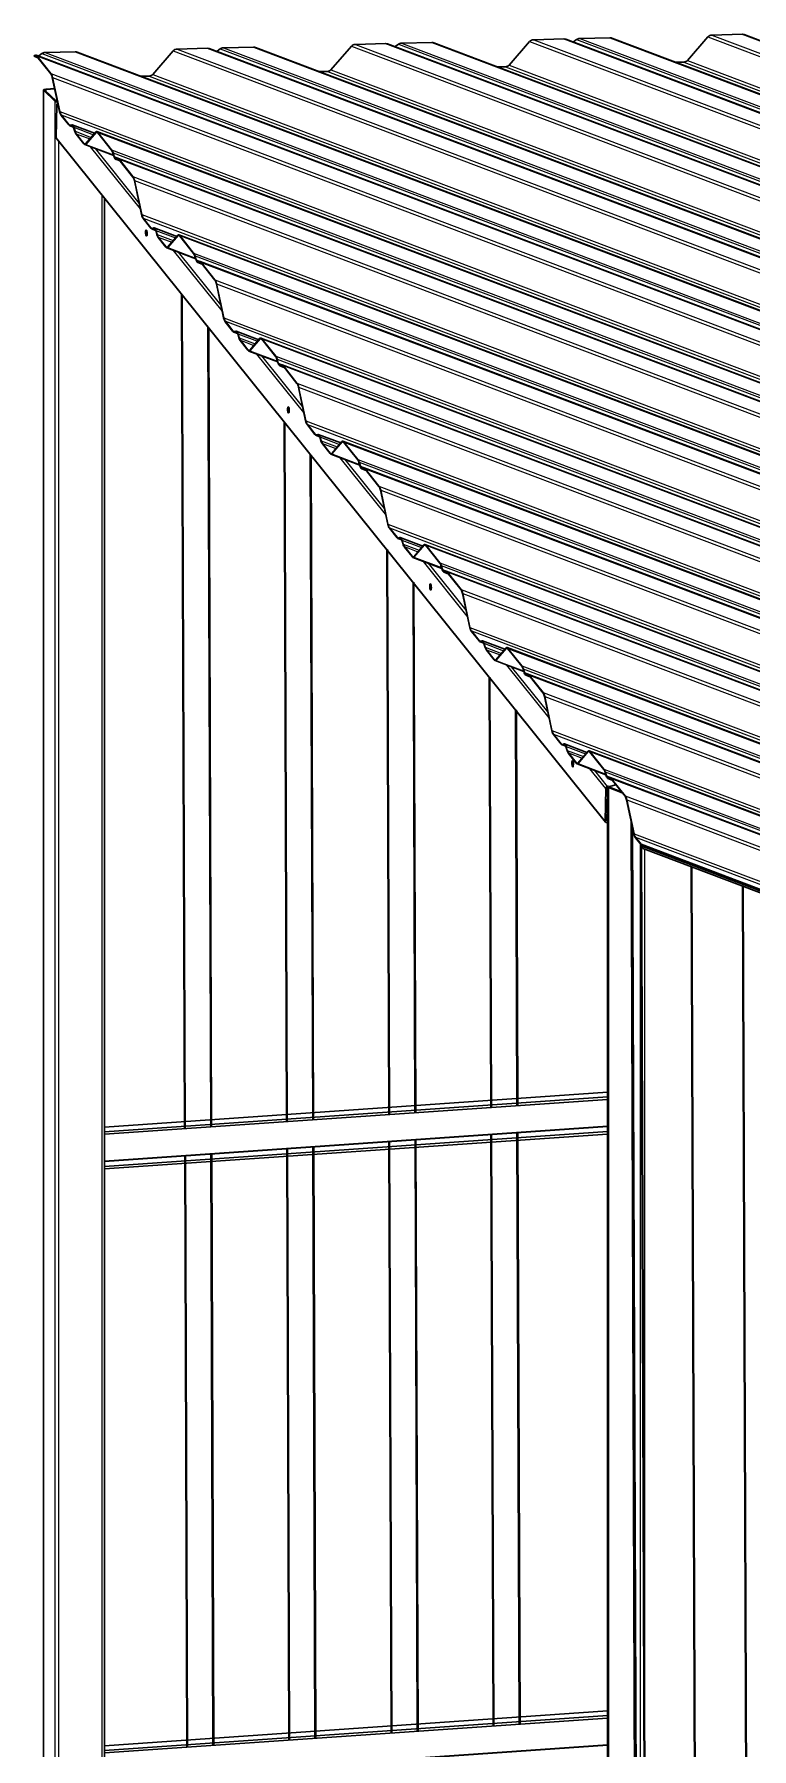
# Model space of a CAD drawing. Header units: millimetres. Extents: x 27997 to 40775, y -3198 to 5652.
# Drawn here: x 37167 to 37856, y 3665 to 5310 of the extents above; entities that cross this region are included whole.
import ezdxf

# ---------------------------------------------------------------- set-up
doc = ezdxf.new("R2010")
doc.units = ezdxf.units.MM
for name, pattern in [('K5LT32768', [0]), ('K5LT_BASIC', [0]), ('K5LT_THIN', [0])]:
    doc.linetypes.add(name, pattern=pattern)

msp = doc.modelspace()

# ---------------------------------------------------------------- linework, layer by layer
at = {"color": 5, "linetype": 'K5LT_BASIC', "lineweight": 30}
for p, q in [((37348.705425, 5296.634899), (37377.638063, 5297.39205)), ((37379.546861, 5297.079811), (39645.355826, 4439.854533)), ((37452.01047, 5275.684408), (37471.632737, 5298.195444)), ((37475.495508, 5299.952923), (37504.428146, 5300.710073)), ((37506.336943, 5300.397835), (39725.849633, 4460.687863)), ((37513.720257, 5297.866043), (37516.748944, 5300.077442)), ((37519.821198, 5301.1129), (37548.753836, 5301.870051)), ((39753.990189, 4467.971175), (37550.662634, 5301.557813)), ((37623.126243, 5280.162409), (37642.74851, 5302.673446)), ((37646.611281, 5304.430924), (37675.543919, 5305.188075)), ((37677.452716, 5304.875836), (39834.483996, 4488.804506)), ((37684.83603, 5302.344044), (37687.864717, 5304.555443)), ((37690.936971, 5305.590902), (37719.869609, 5306.348052)), ((39862.624552, 4496.087818), (37721.778406, 5306.035814)), ((37794.242016, 5284.64041), (37813.864282, 5307.151447)), ((37817.727054, 5308.908925), (37846.659691, 5309.666076)), ((39943.118359, 4516.921148), (37848.568489, 5309.353838)), ((37167.177763, 5288.787144), (37167.212901, 5289.326696)), ((37167.177763, 5288.787144), (37168.442544, 5289.186412)), ((37167.560269, 5288.500641), (37167.177763, 5288.787144)), ((37168.317803, 5289.675494), (37167.212901, 5289.326696)), ((37170.79516, 5287.155666), (37168.289012, 5288.103819)), ((37168.85243, 5289.645883), (39508.580907, 4404.454579)), ((37169.738983, 5288.483455), (37183.055775, 5271.742045)), ((37183.082285, 5272.149115), (37169.765494, 5288.890525)), ((37171.488711, 5288.91004), (37174.517399, 5291.121439)), ((37177.589653, 5292.156898), (37206.52229, 5292.914048)), ((37208.431088, 5292.60181), (39536.721464, 4411.737891)), ((37280.894697, 5271.206406), (37300.516964, 5293.717443)), ((37304.379735, 5295.474921), (37333.312373, 5296.232072)), ((39617.21527, 4432.571221), (37335.221171, 5295.919833)), ((37342.604484, 5293.388041), (37345.633172, 5295.599441)), ((37783.027004, 5282.863584), (37790.782818, 5283.066549)), ((37184.506628, 5268.31056), (37191.442587, 5235.751729)), ((37191.638363, 5235.758459), (37184.702405, 5268.31729)), ((37269.679686, 5269.42958), (37277.435499, 5269.632545)), ((37440.795459, 5273.907581), (37448.551272, 5274.110546)), ((37611.911232, 5278.385583), (37619.667045, 5278.588548)), ((37175.885227, 5256.295749), (37175.885227, 3034.491381)), ((37175.989925, 5256.089921), (37187.123546, 5245.335667)), ((37188.607519, 5245.438581), (37177.473898, 5256.192835)), ((37186.775245, 5257.661199), (37178.162612, 5257.06391)), ((37178.560242, 5256.679829), (37186.861663, 5257.255536)), ((37188.167701, 5210.586213), (37188.806479, 5241.934244)), ((37193.062706, 5231.919905), (37200.393793, 5222.703516)), ((37200.420304, 5223.110585), (37193.089217, 5232.326974)), ((37204.863703, 5220.602492), (37201.306856, 5221.948157)), ((37203.185827, 5222.871391), (37201.716743, 5222.407628)), ((37201.841484, 5221.918546), (37203.310568, 5222.38231)), ((37203.560864, 5222.85062), (37225.136089, 5214.688048)), ((37204.964759, 5220.302717), (37206.155655, 5216.49492)), ((37206.320398, 5216.620072), (37205.129502, 5220.42787)), ((37226.286782, 5216.038848), (37216.480723, 5204.527504)), ((37216.646057, 5204.066796), (37226.452116, 5215.578141)), ((39428.087101, 4383.621249), (37227.209954, 5216.280821)), ((37228.096506, 5215.118393), (37241.413298, 5198.376983)), ((37241.439808, 5198.784053), (37228.123017, 5215.525463)), ((37188.511459, 5209.554801), (37715.678841, 4553.62046)), ((37207.478735, 5213.796571), (37214.809822, 5204.580182)), ((37214.836333, 5204.987252), (37207.505246, 5214.203641)), ((37243.415241, 5193.347953), (37215.722885, 5203.824823)), ((37242.598146, 5195.960551), (37243.789041, 5192.152754)), ((37243.953784, 5192.277906), (37242.762889, 5196.085704)), ((37249.554417, 5188.142249), (37245.35768, 5189.730004)), ((37247.07706, 5190.662077), (37245.607976, 5190.198314)), ((37245.732717, 5189.709232), (37247.201801, 5190.172996)), ((37247.611687, 5190.632467), (39399.946544, 4376.337937)), ((37248.49824, 5189.470038), (37261.815031, 5172.728628)), ((37261.841542, 5173.135698), (37248.524751, 5189.877108)), ((37263.265885, 5169.297143), (37270.201843, 5136.738313)), ((37270.39762, 5136.745042), (37263.461662, 5169.303873)), ((37234.71538, 5152.065018), (37234.71538, 3026.61872)), ((37271.821963, 5132.906488), (37279.15305, 5123.690099)), ((37279.17956, 5124.097169), (37271.848474, 5133.313558)), ((37283.622959, 5121.589076), (37280.066113, 5122.93474)), ((37281.945084, 5123.857975), (37280.476, 5123.394211)), ((37280.60074, 5122.90513), (37282.069824, 5123.368893)), ((37303.895345, 5115.674631), (37282.320121, 5123.837203)), ((37283.724016, 5121.2893), (37284.914911, 5117.481503)), ((37285.079654, 5117.606656), (37283.888759, 5121.414453)), ((37305.046038, 5117.025431), (37295.239979, 5105.514087)), ((37295.405314, 5105.05338), (37305.211373, 5116.564724)), ((39319.452738, 4355.504607), (37305.96921, 5117.267405)), ((37306.855763, 5116.104976), (37320.172554, 5099.363566)), ((37320.199065, 5099.770636), (37306.882274, 5116.512046)), ((37286.237992, 5114.783154), (37293.569079, 5105.566765)), ((37293.595589, 5105.973835), (37286.264503, 5115.190224)), ((37322.174497, 5094.334536), (37294.482142, 5104.811407)), ((37321.357403, 5096.947134), (37322.548298, 5093.139337)), ((37322.713041, 5093.26449), (37321.522146, 5097.072287)), ((37324.116936, 5090.716587), (37328.313674, 5089.128832)), ((37325.836317, 5091.64866), (37324.367233, 5091.184897)), ((37324.491973, 5090.695816), (37325.961057, 5091.159579)), ((39291.312181, 4348.221295), (37326.370944, 5091.61905)), ((37327.257497, 5090.456622), (37340.574288, 5073.715211)), ((37340.600799, 5074.122281), (37327.284007, 5090.863691)), ((37342.025142, 5070.283727), (37348.9611, 5037.724896)), ((37349.156877, 5037.731626), (37342.220918, 5070.290457)), ((37350.58122, 5033.893071), (37357.912306, 5024.676682)), ((37357.938817, 5025.083752), (37350.60773, 5034.300141)), ((37358.82537, 5023.921323), (37362.382216, 5022.575659)), ((37360.70434, 5024.844558), (37359.235256, 5024.380795)), ((37359.359997, 5023.891713), (37360.829081, 5024.355476)), ((37361.079377, 5024.823786), (37382.654602, 5016.661215)), ((37362.483273, 5022.275884), (37363.674168, 5018.468086)), ((37363.838911, 5018.593239), (37362.648016, 5022.401037)), ((37383.805295, 5018.012015), (37373.999236, 5006.50067)), ((37374.164571, 5006.039963), (37383.97063, 5017.551308)), ((37384.728467, 5018.253988), (39210.818375, 4327.387965)), ((37385.61502, 5017.091559), (37398.931811, 5000.350149)), ((37398.958322, 5000.757219), (37385.64153, 5017.498629)), ((37364.997249, 5015.769738), (37372.328335, 5006.553348)), ((37372.354846, 5006.960418), (37365.023759, 5016.176807)), ((37400.933754, 4995.321119), (37373.241399, 5005.79799)), ((37400.116659, 4997.933718), (37401.307555, 4994.12592)), ((37401.472298, 4994.251073), (37400.281402, 4998.05887)), ((37407.07293, 4990.115415), (37402.876193, 4991.70317)), ((37404.595573, 4992.635244), (37403.12649, 4992.17148)), ((37403.25123, 4991.682399), (37404.720314, 4992.146162)), ((37405.130201, 4992.605633), (39182.677818, 4320.104653)), ((37406.016753, 4991.443205), (37419.333545, 4974.701795)), ((37419.360055, 4975.108864), (37406.043264, 4991.850275)), ((37420.784398, 4971.27031), (37427.720357, 4938.711479)), ((37427.916134, 4938.718209), (37420.980175, 4971.27704)), ((37429.340476, 4934.879654), (37436.671563, 4925.663265)), ((37436.698074, 4926.070335), (37429.366987, 4935.286724)), ((37441.141473, 4923.562242), (37437.584627, 4924.907907)), ((37439.463597, 4925.831141), (37437.994513, 4925.367378)), ((37438.119254, 4924.878296), (37439.588338, 4925.34206)), ((37461.413859, 4917.647798), (37439.838634, 4925.81037)), ((37441.242529, 4923.262467), (37442.433425, 4919.454669)), ((37442.598168, 4919.579822), (37441.407272, 4923.38762)), ((37462.564552, 4918.998598), (37452.758493, 4907.487253)), ((37452.923827, 4907.026546), (37462.729887, 4918.537891)), ((39102.184012, 4299.271323), (37463.487724, 4919.240571)), ((37477.717579, 4901.743802), (37464.400787, 4918.485212)), ((37443.756505, 4916.756321), (37451.087592, 4907.539932)), ((37451.114103, 4907.947001), (37443.783016, 4917.163391)), ((37452.000656, 4906.784573), (37479.693011, 4896.307703)), ((37464.374276, 4918.078143), (37477.691068, 4901.336733)), ((37478.875916, 4898.920301), (37480.066812, 4895.112503)), ((37480.231555, 4895.237656), (37479.040659, 4899.045454)), ((37485.832187, 4891.101999), (37481.63545, 4892.689753)), ((37483.35483, 4893.621827), (37481.885746, 4893.158064)), ((37482.010487, 4892.668982), (37483.479571, 4893.132745)), ((37483.889457, 4893.592216), (39074.043455, 4291.988011)), ((37484.77601, 4892.429788), (37498.092801, 4875.688378)), ((37498.119312, 4876.095448), (37484.802521, 4892.836858)), ((37499.543655, 4872.256893), (37506.479613, 4839.698062)), ((37506.67539, 4839.704792), (37499.739432, 4872.263623)), ((37515.45733, 4827.056918), (37508.126244, 4836.273307)), ((37508.099733, 4835.866238), (37515.43082, 4826.649849)), ((37519.900729, 4824.548826), (37516.343883, 4825.89449)), ((37518.222854, 4826.817724), (37516.75377, 4826.353961)), ((37516.87851, 4825.86488), (37518.347594, 4826.328643)), ((37518.597891, 4826.796953), (37540.173115, 4818.634381)), ((37520.001786, 4824.24905), (37521.192682, 4820.441253)), ((37521.357424, 4820.566405), (37520.166529, 4824.374203)), ((37541.323808, 4819.985181), (37531.517749, 4808.473837)), ((37531.683084, 4808.013129), (37541.489143, 4819.524474)), ((38993.549649, 4271.154681), (37542.24698, 4820.227154)), ((37522.515762, 4817.742904), (37529.846849, 4808.526515)), ((37529.873359, 4808.933585), (37522.542273, 4818.149974)), ((37530.759912, 4807.771156), (37558.452268, 4797.294286)), ((37543.133533, 4819.064726), (37556.450325, 4802.323316)), ((37556.476835, 4802.730386), (37543.160044, 4819.471796)), ((37557.635173, 4799.906884), (37558.826068, 4796.099087)), ((37558.990811, 4796.224239), (37557.799916, 4800.032037)), ((37564.591444, 4792.088582), (37560.394707, 4793.676337)), ((37562.114087, 4794.60841), (37560.645003, 4794.144647)), ((37560.769743, 4793.655565), (37562.238827, 4794.119329)), ((37562.648714, 4794.5788), (38965.409092, 4263.871369)), ((37563.535267, 4793.416371), (37576.852058, 4776.674961)), ((37576.878569, 4777.082031), (37563.561777, 4793.823441)), ((37578.302912, 4773.243476), (37585.23887, 4740.684646)), ((37585.434647, 4740.691375), (37578.498689, 4773.250206)), ((37586.85899, 4736.852821), (37594.190076, 4727.636432)), ((37594.216587, 4728.043502), (37586.8855, 4737.259891)), ((37598.659986, 4725.535409), (37595.10314, 4726.881073)), ((37596.98211, 4727.804308), (37595.513027, 4727.340544)), ((37595.637767, 4726.851463), (37597.106851, 4727.315226)), ((37618.932372, 4719.620965), (37597.357147, 4727.783536)), ((37598.761043, 4725.235633), (37599.951938, 4721.427836)), ((37600.116681, 4721.552989), (37598.925786, 4725.360786)), ((37620.083065, 4720.971765), (37610.277006, 4709.46042)), ((38884.915286, 4243.038039), (37621.006237, 4721.213738)), ((37601.275019, 4718.729487), (37608.606105, 4709.513098)), ((37608.632616, 4709.920168), (37601.301529, 4719.136557)), ((37609.519169, 4708.75774), (37637.211524, 4698.280869)), ((37610.442341, 4708.999713), (37620.2484, 4720.511057)), ((37621.89279, 4720.051309), (37635.209581, 4703.309899)), ((37635.236092, 4703.716969), (37621.919301, 4720.458379)), ((37636.394429, 4700.893467), (37637.585325, 4697.08567)), ((37637.750068, 4697.210823), (37636.559172, 4701.01862)), ((37643.350701, 4693.075165), (37639.153963, 4694.66292)), ((37640.873343, 4695.594993), (37639.40426, 4695.13123)), ((37639.529, 4694.642149), (37640.998084, 4695.105912)), ((38856.774729, 4235.754727), (37641.407971, 4695.565383)), ((37642.294523, 4694.402955), (37655.611315, 4677.661544)), ((37655.637826, 4678.068614), (37642.321034, 4694.810024)), ((37657.062168, 4674.23006), (37663.998127, 4641.671229)), ((37664.193904, 4641.677959), (37657.257945, 4674.23679)), ((37665.618246, 4637.839404), (37672.949333, 4628.623015)), ((37672.975844, 4629.030085), (37665.644757, 4638.246474)), ((37677.419243, 4626.521992), (37673.862397, 4627.867656)), ((37675.741367, 4628.790891), (37674.272283, 4628.327128)), ((37674.397024, 4627.838046), (37675.866108, 4628.301809)), ((37697.691629, 4620.607548), (37676.116404, 4628.770119)), ((37677.520299, 4626.222217), (37678.711195, 4622.414419)), ((37678.875938, 4622.539572), (37677.685042, 4626.34737)), ((37699.765494, 4622.200321), (38776.280923, 4214.921397)), ((37680.034275, 4619.716071), (37687.365362, 4610.499681)), ((37687.391873, 4610.906751), (37680.060786, 4620.12314)), ((37715.970781, 4599.267452), (37688.278426, 4609.744323)), ((37698.842322, 4621.958348), (37689.036263, 4610.447003)), ((37689.201598, 4609.986296), (37699.007657, 4621.497641)), ((37700.652047, 4621.037892), (37713.968838, 4604.296482)), ((37713.995349, 4604.703552), (37700.678557, 4621.444962)), ((37715.153686, 4601.880051), (37716.344582, 4598.072253)), ((37716.509325, 4598.197406), (37715.318429, 4602.005203)), ((37722.109957, 4594.061748), (37717.91322, 4595.649503)), ((37719.6326, 4596.581577), (37718.163516, 4596.117813)), ((37718.288257, 4595.628732), (37719.757341, 4596.092495)), ((37719.452243, 4588.027979), (37725.636314, 4589.628535)), ((38748.140366, 4207.638085), (37720.167227, 4596.551966)), ((37721.05378, 4595.389538), (37734.370572, 4578.648128)), ((37734.397082, 4579.055197), (37721.080291, 4595.796608)), ((37716.030214, 4585.929783), (37715.391437, 4554.581752)), ((37716.897481, 4555.047076), (37717.465943, 4582.944323)), ((37717.465943, 4573.053668), (37717.269385, 4573.298238)), ((37717.465943, 2156.535306), (37717.465943, 4587.800598)), ((37717.740939, 4588.18894), (37717.571747, 4588.136664)), ((37718.365899, 4587.054633), (37731.695167, 4582.011554)), ((37730.907541, 4583.001729), (37719.452243, 4587.335799)), ((37735.821425, 4575.216643), (37742.757383, 4542.657812)), ((37742.95316, 4542.664542), (37736.017202, 4575.223373)), ((37716.861994, 4553.305519), (37717.465943, 4553.492121)), ((37717.465943, 4555.222714), (37716.897481, 4555.047076)), ((37744.377503, 4538.825987), (37749.670262, 4532.172113)), ((37749.696773, 4532.579183), (37744.404014, 4539.233057)), ((37749.670262, 4532.172113), (37749.696773, 4532.579183)), ((37749.670262, 4532.172113), (38703.537534, 4171.294763)), ((38703.564044, 4171.701833), (37749.696773, 4532.579183)), ((37751.081697, 4531.638124), (37751.081697, 4530.492277)), ((38695.159993, 4171.417531), (37752.338849, 4528.115792)), ((37234.71538, 4261.264009), (37717.465943, 4294.742928)), ((37717.465943, 4290.184963), (37234.71538, 4256.706044)), ((37717.465943, 4287.810606), (37234.71538, 4254.331687)), ((37717.465943, 4256.943968), (37234.71538, 4223.465049)), ((37717.465943, 4254.569611), (37234.71538, 4221.090692)), ((37234.71538, 3667.674811), (37717.465943, 3701.15373)), ((37717.465943, 3696.595765), (37234.71538, 3663.116846)), ((37717.465943, 3694.221408), (37234.71538, 3660.742489))]:
    msp.add_line(p, q, dxfattribs=at)
at = {"color": 5, "linetype": 'K5LT_THIN', "lineweight": 9}
for p, q in [((37348.705425, 5296.634899), (39625.784496, 4435.145794)), ((37377.638063, 5297.39205), (39644.152637, 4439.899818)), ((37471.632737, 5298.195444), (39703.786531, 4453.702954)), ((37475.495508, 5299.952923), (39706.278302, 4455.979124)), ((37504.428146, 5300.710073), (39724.646443, 4460.733148)), ((37513.720257, 5297.866043), (39730.472083, 4459.200591)), ((37516.748944, 5300.077442), (39732.445661, 4461.81117)), ((37519.821198, 5301.1129), (39734.418859, 4463.262436)), ((37548.753836, 5301.870051), (39752.787, 4468.01646)), ((37642.74851, 5302.673446), (39812.420894, 4481.819596)), ((37646.611281, 5304.430924), (39814.912665, 4484.095766)), ((37675.543919, 5305.188075), (39833.280806, 4488.84979)), ((37684.83603, 5302.344044), (39839.106446, 4487.317233)), ((37687.864717, 5304.555443), (39841.080024, 4489.927813)), ((37690.936971, 5305.590902), (39843.053222, 4491.379078)), ((37719.869609, 5306.348052), (39861.421363, 4496.133102)), ((37813.864282, 5307.151447), (39921.055257, 4509.936238)), ((37817.727054, 5308.908925), (39923.547028, 4512.212408)), ((37846.659691, 5309.666076), (39941.915169, 4516.966433)), ((37167.560269, 5288.500641), (37170.657345, 5287.328922)), ((37168.442544, 5289.186412), (37169.446399, 5288.806623)), ((37169.765494, 5288.890525), (39507.377717, 4404.499864)), ((37171.488711, 5288.91004), (39513.203357, 4402.967306)), ((37174.517399, 5291.121439), (39515.176935, 4405.577886)), ((37177.589653, 5292.156898), (39517.150133, 4407.029151)), ((37206.52229, 5292.914048), (39535.518274, 4411.783176)), ((37300.516964, 5293.717443), (39595.152168, 4425.586312)), ((37304.379735, 5295.474921), (39597.643939, 4427.862482)), ((37333.312373, 5296.232072), (39616.01208, 4432.616506)), ((37342.604484, 5293.388041), (39621.83772, 4431.083949)), ((37345.633172, 5295.599441), (39623.811298, 4433.694528)), ((37623.126243, 5280.162409), (39799.439529, 4456.796102)), ((37790.782818, 5283.066549), (39905.842455, 4482.874383)), ((37794.242016, 5284.64041), (39908.073892, 4484.912744)), ((37183.082285, 5272.149115), (39489.009576, 4399.745839)), ((37184.702405, 5268.31729), (39486.517805, 4397.46967)), ((37277.435499, 5269.632545), (39579.939366, 4398.524457)), ((37280.894697, 5271.206406), (39582.170803, 4400.562818)), ((37448.551272, 5274.110546), (39688.573729, 4426.641099)), ((37452.01047, 5275.684408), (39690.805166, 4428.67946)), ((37619.667045, 5278.588548), (39797.208092, 4454.757741)), ((37175.989925, 3034.285553), (37175.989925, 5256.089921)), ((37178.560242, 5255.143507), (37178.560242, 5256.679829)), ((37187.123546, 3023.531299), (37187.123546, 5245.335667)), ((37190.601267, 5239.701056), (37188.806479, 5241.934244)), ((37191.638363, 5235.758459), (39473.53644, 4372.446176)), ((37193.089217, 5232.326974), (39471.305003, 4370.407814)), ((37200.420304, 5223.110585), (37202.022897, 5222.504275)), ((37201.841484, 5221.918546), (37204.786932, 5220.804193)), ((37203.310568, 5222.38231), (37203.979805, 5222.129117)), ((37205.129502, 5220.42787), (37223.957601, 5213.304621)), ((37206.320398, 5216.620072), (37221.794751, 5210.765648)), ((37226.452116, 5215.578141), (37228.281268, 5214.886117)), ((37228.123017, 5215.525463), (39426.883911, 4383.666534)), ((37715.391437, 4554.581752), (37188.167701, 5210.586213)), ((37190.886751, 3022.968966), (37190.886751, 5206.599316)), ((37207.505246, 5214.203641), (37220.526792, 5209.277189)), ((37214.836333, 5204.987252), (37216.361711, 5204.410154)), ((37216.646057, 5204.066796), (37243.205515, 5194.018536)), ((37269.06595, 5142.070434), (37221.056286, 5201.807034)), ((37267.870293, 5147.683095), (37225.819888, 5200.004817)), ((37241.439808, 5198.784053), (39408.51577, 4378.912509)), ((37242.762889, 5196.085704), (39406.542572, 4377.461244)), ((37243.953784, 5192.277906), (39404.568994, 4374.850664)), ((37245.732717, 5189.709232), (37249.416602, 5188.315505)), ((37247.201801, 5190.172996), (37248.205656, 5189.793206)), ((37248.524751, 5189.877108), (39398.743354, 4376.383222)), ((37261.841542, 5173.135698), (39380.375213, 4371.629197)), ((37263.461662, 5169.303873), (39377.883442, 4369.353027)), ((37232.437995, 3025.85056), (37232.437995, 5154.898682)), ((37270.39762, 5136.745042), (39364.902077, 4344.329533)), ((37271.848474, 5133.313558), (39362.67064, 4342.291172)), ((37279.17956, 5124.097169), (37280.782153, 5123.490858)), ((37280.60074, 5122.90513), (37283.546188, 5121.790776)), ((37282.069824, 5123.368893), (37282.739061, 5123.1157)), ((37283.888759, 5121.414453), (37302.716858, 5114.291204)), ((37285.079654, 5117.606656), (37300.554008, 5111.752231)), ((37305.211373, 5116.564724), (37307.040525, 5115.8727)), ((37306.882274, 5116.512046), (39318.249548, 4355.549892)), ((37286.264503, 5115.190224), (37299.286049, 5110.263772)), ((37293.595589, 5105.973835), (37295.120967, 5105.396738)), ((37295.405314, 5105.05338), (37321.964771, 5095.005119)), ((37347.530632, 5044.439811), (37300.989154, 5102.349604)), ((37346.334975, 5050.052473), (37305.752755, 5100.547387)), ((37320.199065, 5099.770636), (39299.881407, 4350.795867)), ((37321.522146, 5097.072287), (39297.908209, 4349.344602)), ((37322.713041, 5093.26449), (39295.934631, 4346.734022)), ((37324.491973, 5090.695816), (37328.175859, 5089.302088)), ((37325.961057, 5091.159579), (37326.964913, 5090.779789)), ((37327.284007, 5090.863691), (39290.108992, 4348.26658)), ((37340.600799, 5074.122281), (39271.74085, 4343.512555)), ((37342.220918, 5070.290457), (39269.249079, 4341.236385)), ((37349.156877, 5037.731626), (39256.267714, 4316.212891)), ((37350.60773, 5034.300141), (39254.036277, 4314.17453)), ((37357.938817, 5025.083752), (37359.54141, 5024.477442)), ((37359.359997, 5023.891713), (37362.305445, 5022.777359)), ((37360.829081, 5024.355476), (37361.498318, 5024.102283)), ((37362.648016, 5022.401037), (37381.476115, 5015.277787)), ((37363.838911, 5018.593239), (37379.313265, 5012.738815)), ((37383.97063, 5017.551308), (37385.799782, 5016.859283)), ((37385.64153, 5017.498629), (39209.615185, 4327.43325)), ((37365.023759, 5016.176807), (37378.045305, 5011.250356)), ((37372.354846, 5006.960418), (37373.880224, 5006.383321)), ((37374.164571, 5006.039963), (37400.724028, 4995.991703)), ((37425.995314, 4946.809189), (37380.922021, 5002.892174)), ((37424.799657, 4952.421851), (37385.685623, 5001.089957)), ((37398.958322, 5000.757219), (39191.247044, 4322.679225)), ((37400.281402, 4998.05887), (39189.273846, 4321.22796)), ((37401.472298, 4994.251073), (39187.300268, 4318.61738)), ((37403.25123, 4991.682399), (37406.935116, 4990.288671)), ((37404.720314, 4992.146162), (37405.72417, 4991.766373)), ((37406.043264, 4991.850275), (39181.474629, 4320.149938)), ((37419.360055, 4975.108864), (39163.106487, 4315.395913)), ((37420.980175, 4971.27704), (39160.614717, 4313.119743)), ((37427.916134, 4938.718209), (39147.633351, 4288.096249)), ((37429.366987, 4935.286724), (39145.401914, 4286.057888)), ((37436.698074, 4926.070335), (37438.300667, 4925.464025)), ((37438.119254, 4924.878296), (37441.064702, 4923.763943)), ((37439.588338, 4925.34206), (37440.257575, 4925.088867)), ((37441.407272, 4923.38762), (37460.235371, 4916.26437)), ((37442.598168, 4919.579822), (37458.072521, 4913.725398)), ((37462.729887, 4918.537891), (37464.559038, 4917.845867)), ((37464.400787, 4918.485212), (39100.980822, 4299.316608)), ((37443.783016, 4917.163391), (37456.804562, 4912.236939)), ((37451.114103, 4907.947001), (37452.639481, 4907.369904)), ((37452.923827, 4907.026546), (37479.483285, 4896.978286)), ((37504.459996, 4849.178566), (37460.854889, 4903.434744)), ((37503.264339, 4854.791228), (37465.618491, 4901.632527)), ((37477.717579, 4901.743802), (39082.612681, 4294.562583)), ((37479.040659, 4899.045454), (39080.639484, 4293.111318)), ((37480.231555, 4895.237656), (39078.665905, 4290.500738)), ((37482.010487, 4892.668982), (37485.694372, 4891.275255)), ((37483.479571, 4893.132745), (37484.483426, 4892.752956)), ((37484.802521, 4892.836858), (39072.840266, 4292.033296)), ((37498.119312, 4876.095448), (39054.472124, 4287.279271)), ((37499.739432, 4872.263623), (39051.980354, 4285.003101)), ((37506.67539, 4839.704792), (39038.998988, 4259.979607)), ((37508.126244, 4836.273307), (39036.767551, 4257.941246)), ((37515.45733, 4827.056918), (37517.059923, 4826.450608)), ((37516.87851, 4825.86488), (37519.823958, 4824.750526)), ((37518.347594, 4826.328643), (37519.016831, 4826.07545)), ((37520.166529, 4824.374203), (37538.994628, 4817.250954)), ((37521.357424, 4820.566405), (37536.831778, 4814.711981)), ((37541.489143, 4819.524474), (37543.318295, 4818.83245)), ((37522.542273, 4818.149974), (37535.563819, 4813.223522)), ((37529.873359, 4808.933585), (37531.398737, 4808.356487)), ((37531.683084, 4808.013129), (37558.242541, 4797.964869)), ((37582.924678, 4751.547944), (37540.787756, 4803.977314)), ((37543.160044, 4819.471796), (38992.346459, 4271.199966)), ((37581.729021, 4757.160606), (37545.551358, 4802.175097)), ((37556.476835, 4802.730386), (38973.978318, 4266.445941)), ((37557.799916, 4800.032037), (38972.005121, 4264.994676)), ((37558.990811, 4796.224239), (38970.031543, 4262.384096)), ((37560.769743, 4793.655565), (37564.453629, 4792.261838)), ((37562.238827, 4794.119329), (37563.242683, 4793.739539)), ((37563.561777, 4793.823441), (38964.205903, 4263.916654)), ((37576.878569, 4777.082031), (38945.837761, 4259.162629)), ((37578.498689, 4773.250206), (38943.345991, 4256.886459)), ((37585.434647, 4740.691375), (38930.364625, 4231.862965)), ((37586.8855, 4737.259891), (38928.133188, 4229.824604)), ((37594.216587, 4728.043502), (37595.81918, 4727.437191)), ((37595.637767, 4726.851463), (37598.583215, 4725.737109)), ((37597.106851, 4727.315226), (37597.776088, 4727.062033)), ((37598.925786, 4725.360786), (37617.753885, 4718.237537)), ((37600.116681, 4721.552989), (37615.591035, 4715.698564)), ((37601.301529, 4719.136557), (37614.323075, 4714.210105)), ((37608.632616, 4709.920168), (37610.157994, 4709.343071)), ((37610.442341, 4708.999713), (37637.001798, 4698.951452)), ((37620.2484, 4720.511057), (37622.077552, 4719.819033)), ((37661.38936, 4653.917321), (37620.720624, 4704.519884)), ((37621.919301, 4720.458379), (38883.712096, 4243.083324)), ((37660.193703, 4659.529983), (37625.484226, 4702.717667)), ((37635.236092, 4703.716969), (38865.343955, 4238.329299)), ((37636.559172, 4701.01862), (38863.370758, 4236.878034)), ((37637.750068, 4697.210823), (38861.39718, 4234.267454)), ((37639.529, 4694.642149), (37643.212886, 4693.248421)), ((37640.998084, 4695.105912), (37642.00194, 4694.726122)), ((37642.321034, 4694.810024), (38855.57154, 4235.800012)), ((37655.637826, 4678.068614), (38837.203399, 4231.045987)), ((37657.257945, 4674.23679), (38834.711628, 4228.769817)), ((37664.193904, 4641.677959), (38821.730262, 4203.746323)), ((37665.644757, 4638.246474), (38819.498826, 4201.707962)), ((37672.975844, 4629.030085), (37674.578437, 4628.423775)), ((37674.397024, 4627.838046), (37677.342472, 4626.723692)), ((37675.866108, 4628.301809), (37676.535345, 4628.048616)), ((37677.685042, 4626.34737), (37696.513141, 4619.22412)), ((37678.875938, 4622.539572), (37694.350291, 4616.685148)), ((37680.060786, 4620.12314), (37693.082332, 4615.196689)), ((37687.391873, 4610.906751), (37688.917251, 4610.329654)), ((37689.201598, 4609.986296), (37715.761055, 4599.938036)), ((37699.007657, 4621.497641), (37700.836808, 4620.805616)), ((37700.678557, 4621.444962), (38775.077734, 4214.966682)), ((37716.030214, 4585.929783), (37700.653492, 4605.062454)), ((37717.571747, 4588.136664), (37705.417094, 4603.260237)), ((37713.995349, 4604.703552), (38756.709592, 4210.212657)), ((37715.318429, 4602.005203), (38754.736395, 4208.761392)), ((37716.509325, 4598.197406), (38752.762817, 4206.150812)), ((37718.288257, 4595.628732), (37721.972142, 4594.235005)), ((37719.757341, 4596.092495), (37720.761196, 4595.712706)), ((37721.080291, 4595.796608), (38746.937177, 4207.68337)), ((37718.365899, 4587.054633), (37718.365899, 2155.972973)), ((37719.452243, 4588.027979), (37719.452243, 4587.335799)), ((37734.397082, 4579.055197), (38728.569036, 4202.929345)), ((37736.017202, 4575.223373), (38726.077265, 4200.653175)), ((37742.95316, 4542.664542), (38713.095899, 4175.629681)), ((37744.404014, 4539.233057), (38710.864463, 4173.59132)), ((37748.783521, 4533.286894), (37748.783521, 2148.100313)), ((37751.081697, 4530.492277), (38693.902821, 4173.794024)), ((37753.128895, 4527.816893), (37753.128895, 3722.954968)), ((37717.465943, 4294.63085), (37234.71538, 4261.151931)), ((37717.465943, 4262.148107), (37234.71538, 4228.669188)), ((37717.465943, 4261.389855), (37234.71538, 4227.910936)), ((37717.465943, 3701.041652), (37234.71538, 3667.562733)), ((37753.128895, 3691.226284), (37753.128895, 3133.458382)), ((37717.465943, 3668.558909), (37234.71538, 3635.07999)), ((37717.465943, 3667.800657), (37234.71538, 3634.321738))]:
    msp.add_line(p, q, dxfattribs=at)
at = {"color": 5, "linetype": 'K5LT32768', "lineweight": 40}
for p, q in [((37311.825715, 4259.679316), (37308.93844, 5059.712084)), ((37334.111691, 5028.389965), (37336.879655, 4261.416815)), ((37334.37265, 5028.065263), (37337.139377, 4261.434827)), ((37409.717617, 4266.468153), (37407.296517, 4937.328867)), ((37432.469768, 4906.006747), (37434.771557, 4268.205653)), ((37432.730727, 4905.682046), (37435.031279, 4268.223664)), ((37507.869241, 4273.275002), (37505.913365, 4815.227357)), ((37531.086616, 4783.905238), (37532.923181, 4275.012502)), ((37531.347575, 4783.580536), (37533.182903, 4275.030514)), ((37605.761143, 4280.06384), (37604.271442, 4692.84414)), ((37629.444692, 4661.52202), (37630.815083, 4281.801339)), ((37629.705651, 4661.197319), (37631.074805, 4281.819351)), ((37749.130648, 2159.127211), (37740.490208, 4553.300406)), ((37749.831386, 2158.937667), (37741.202327, 4549.957571)), ((37758.2503, 2156.660411), (37749.677219, 4532.169482)), ((37758.40548, 2156.618437), (37749.83246, 4532.110749)), ((37806.748101, 2143.542107), (37798.20493, 4510.763242)), ((37856.074464, 2130.199683), (37847.550517, 4492.094287)), ((37510.010936, 3679.834332), (37507.961833, 4247.618924)), ((37533.015773, 4249.356423), (37535.064876, 3681.571831)), ((37533.275495, 4249.374435), (37535.324598, 3681.589843)), ((37607.902838, 3686.623169), (37605.853735, 4254.407761)), ((37630.907674, 4256.145261), (37632.956777, 3688.360668)), ((37631.167397, 4256.163273), (37633.2165, 3688.37868)), ((37313.96741, 3666.238645), (37311.918306, 4234.023237)), ((37336.972246, 4235.760737), (37339.021349, 3667.976144)), ((37337.231968, 4235.778749), (37339.281072, 3667.994156)), ((37411.859312, 3673.027482), (37409.810208, 4240.812075)), ((37434.864148, 4242.549574), (37436.913251, 3674.764982)), ((37435.12387, 4242.567586), (37437.172974, 3674.782994))]:
    msp.add_line(p, q, dxfattribs=at)
at = {"color": 5, "linetype": 'K5LT_BASIC', "lineweight": 30}
for centre, major_axis, ratio, start_param, end_param in [((37348.45168, 5292.738659), (4.50052, 1.103424), 0.830716, 1.3145967747, 2.0305648833), ((37377.384318, 5293.49581), (4.50052, 1.103424), 0.830716, 0.8796259673, 1.3145967747), ((37475.241763, 5296.056683), (4.50052, 1.103424), 0.830716, 1.3145967747, 2.2738293573), ((37504.174401, 5296.813833), (4.50052, 1.103424), 0.830716, 0.8796259673, 1.3145967747), ((37512.037565, 5299.573972), (2.686877, 0.65876), 0.830716, -1.2230403781, -1.1110277703), ((37519.567453, 5297.216661), (4.50052, 1.103424), 0.830716, 1.3145967747, 2.0305648833), ((37548.500091, 5297.973811), (4.50052, 1.103424), 0.830716, 0.8796259673, 1.3145967747), ((37646.357535, 5300.534684), (4.50052, 1.103424), 0.830716, 1.3145967747, 2.2738293573), ((37675.290173, 5301.291835), (4.50052, 1.103424), 0.830716, 0.8796259673, 1.3145967747), ((37683.153338, 5304.051973), (2.686877, 0.65876), 0.830716, -1.2230403781, -1.1110277703), ((37690.683226, 5301.694662), (4.50052, 1.103424), 0.830716, 1.3145967747, 2.0305648833), ((37719.615863, 5302.451813), (4.50052, 1.103424), 0.830716, 0.8796259673, 1.3145967747), ((37817.473308, 5305.012686), (4.50052, 1.103424), 0.830716, 1.3145967747, 2.2738293573), ((37846.405946, 5305.769836), (4.50052, 1.103424), 0.830716, 0.8796259673, 1.3145967747), ((37854.269111, 5308.529975), (2.686877, 0.65876), 0.830716, -1.2230403781, -1.1110277703), ((37169.80602, 5290.617969), (3.157081, 0.774044), 0.830716, -2.5429639875, -2.2619666863), ((37169.511749, 5284.994285), (-1.149563, 4.693636), 0.381013, -0.2559760796, 0.0250212216), ((37169.511749, 5284.994285), (-1.02946, 4.203256), 0.381013, -0.2559760796, 0.0250212216), ((37169.511749, 5284.994285), (-1.149563, 4.693636), 0.381013, -0.690946887, -0.2559760796), ((37169.511749, 5284.994285), (-1.02946, 4.203256), 0.381013, -0.690946887, -0.2559760796), ((37169.80602, 5290.617969), (2.686877, 0.65876), 0.830716, -1.2230403781, -1.1110277703), ((37177.335907, 5288.260658), (4.50052, 1.103424), 0.830716, 1.3145967747, 2.0305648833), ((37206.268545, 5289.017808), (4.50052, 1.103424), 0.830716, 0.8796259673, 1.3145967747), ((37304.12599, 5291.578682), (4.50052, 1.103424), 0.830716, 1.3145967747, 2.2738293573), ((37333.058628, 5292.335832), (4.50052, 1.103424), 0.830716, 0.8796259673, 1.3145967747), ((37340.921793, 5295.09597), (2.686877, 0.65876), 0.830716, -1.2230403781, -1.1110277703), ((37619.89428, 5282.077718), (4.030316, 0.988141), 0.830716, -1.8269958789, -0.8677632963), ((37791.010052, 5286.555719), (4.030316, 0.988141), 0.830716, -1.8269958789, -0.8677632963), ((37182.82854, 5268.252875), (-1.02946, 4.203256), 0.381013, -1.6501794696, -0.690946887), ((37182.82854, 5268.252875), (-1.149563, 4.693636), 0.381013, -1.6501794696, -0.690946887), ((37277.662734, 5273.121715), (4.030316, 0.988141), 0.830716, -1.8269958789, -0.8677632963), ((37448.778507, 5277.599716), (4.030316, 0.988141), 0.830716, -1.8269958789, -0.8677632963), ((37178.957871, 5256.295749), (-3.072644, 0), 0.258819, -1.3089969641, 0), ((37178.957871, 5256.295749), (-3.072644, 0), 0.258819, 0, 0.2617993626), ((37178.957871, 5256.295749), (-1.536322, 0), 0.258819, -1.3089969641, 0), ((37178.957871, 5256.295749), (-1.536322, 0), 0.258819, 0, 0.2617993626), ((37190.091492, 5245.541495), (-3.072644, 0), 0.258819, 0.2617993626, 1.3848994419), ((37190.091492, 5245.541495), (1.536322, 0), 0.258819, -2.8797932909, -2.0132991419), ((37190.587246, 5242.05774), (-1.437009, -1.154909), 0.911179, -1.7349171705, -0.6520055257), ((37193.316452, 5235.816144), (-1.149563, 4.693636), 0.381013, 1.491413184, 2.4506457666), ((37193.316452, 5235.816144), (-1.02946, 4.203256), 0.381013, 1.491413184, 2.4506457666), ((37200.647538, 5226.599755), (-1.149563, 4.693636), 0.381013, 2.4506457666, 2.885616574), ((37200.647538, 5226.599755), (-1.02946, 4.203256), 0.381013, 2.4506457666, 2.885616574), ((37200.647538, 5226.599755), (-1.02946, 4.203256), 0.381013, 2.885616574, 3.1666138752), ((37200.647538, 5226.599755), (-1.149563, 4.693636), 0.381013, 2.885616574, 3.1666138752), ((37204.023371, 5219.587558), (-0.80641, 3.292551), 0.381013, -0.2559760796, 0.0250212216), ((37204.023371, 5219.587558), (-0.686307, 2.802171), 0.381013, -0.2559760796, 0.0250212216), ((37204.023371, 5219.587558), (-0.80641, 3.292551), 0.381013, -1.4069149956, -0.2559760796), ((37204.023371, 5219.587558), (-0.686307, 2.802171), 0.381013, -1.4069149956, -0.2559760796), ((37207.73248, 5217.692811), (-1.149563, 4.693636), 0.381013, 1.734677658, 2.4506457666), ((37207.73248, 5217.692811), (-1.02946, 4.203256), 0.381013, 1.734677658, 2.4506457666), ((37227.869272, 5211.629223), (-1.149563, 4.693636), 0.381013, -0.2559760796, 0.2682856957), ((37227.869272, 5211.629223), (-1.02946, 4.203256), 0.381013, -0.2559760796, 0.2682856957), ((37227.869272, 5211.629223), (-1.149563, 4.693636), 0.381013, -0.690946887, -0.2559760796), ((37227.869272, 5211.629223), (-1.02946, 4.203256), 0.381013, -0.690946887, -0.2559760796), ((37189.948469, 5210.70971), (1.437009, 1.154909), 0.911179, 2.4895871279, 3.1415926536), ((37215.063567, 5208.476422), (-1.149563, 4.693636), 0.381013, 2.4506457666, 2.885616574), ((37215.063567, 5208.476422), (-1.02946, 4.203256), 0.381013, 2.4506457666, 2.885616574), ((37215.063567, 5208.476422), (-1.02946, 4.203256), 0.381013, 2.885616574, 3.4098783492), ((37215.063567, 5208.476422), (-1.149563, 4.693636), 0.381013, 2.885616574, 3.4098783492), ((37241.186063, 5194.887813), (-1.02946, 4.203256), 0.381013, -1.4069149956, -0.690946887), ((37241.186063, 5194.887813), (-1.149563, 4.693636), 0.381013, -1.4069149956, -0.690946887), ((37244.895173, 5192.993065), (-0.80641, 3.292551), 0.381013, 1.734677658, 2.885616574), ((37244.895173, 5192.993065), (-0.686307, 2.802171), 0.381013, 1.734677658, 2.885616574), ((37244.895173, 5192.993065), (-0.686307, 2.802171), 0.381013, 2.885616574, 3.1666138752), ((37244.895173, 5192.993065), (-0.80641, 3.292551), 0.381013, 2.885616574, 3.1666138752), ((37248.271005, 5185.980868), (-1.149563, 4.693636), 0.381013, -0.2559760796, 0.0250212216), ((37248.271005, 5185.980868), (-1.02946, 4.203256), 0.381013, -0.2559760796, 0.0250212216), ((37248.271005, 5185.980868), (-1.149563, 4.693636), 0.381013, -0.690946887, -0.2559760796), ((37248.271005, 5185.980868), (-1.02946, 4.203256), 0.381013, -0.690946887, -0.2559760796), ((37261.587797, 5169.239458), (-1.02946, 4.203256), 0.381013, -1.6501794696, -0.690946887), ((37261.587797, 5169.239458), (-1.149563, 4.693636), 0.381013, -1.6501794696, -0.690946887), ((37272.075708, 5136.802728), (-1.149563, 4.693636), 0.381013, 1.491413184, 2.4506457666), ((37272.075708, 5136.802728), (-1.02946, 4.203256), 0.381013, 1.491413184, 2.4506457666), ((37274.7716, 5118.899691), (-0.212578, 3.065281), 0.25, 0, 3.1415926536), ((37274.7716, 5118.899691), (-0.212578, 3.065281), 0.25, -0.3450395182, 0), ((37274.7716, 5118.899691), (-0.212578, 3.065281), 0.25, 3.1415926536, 5.938145789), ((37279.406795, 5127.586338), (-1.149563, 4.693636), 0.381013, 2.4506457666, 2.885616574), ((37279.406795, 5127.586338), (-1.02946, 4.203256), 0.381013, 2.4506457666, 2.885616574), ((37279.406795, 5127.586338), (-1.02946, 4.203256), 0.381013, 2.885616574, 3.1666138752), ((37279.406795, 5127.586338), (-1.149563, 4.693636), 0.381013, 2.885616574, 3.1666138752), ((37282.782627, 5120.574142), (-0.80641, 3.292551), 0.381013, -0.2559760796, 0.0250212216), ((37282.782627, 5120.574142), (-0.686307, 2.802171), 0.381013, -0.2559760796, 0.0250212216), ((37282.782627, 5120.574142), (-0.80641, 3.292551), 0.381013, -1.4069149956, -0.2559760796), ((37282.782627, 5120.574142), (-0.686307, 2.802171), 0.381013, -1.4069149956, -0.2559760796), ((37286.491737, 5118.679394), (-1.149563, 4.693636), 0.381013, 1.734677658, 2.4506457666), ((37286.491737, 5118.679394), (-1.02946, 4.203256), 0.381013, 1.734677658, 2.4506457666), ((37306.628528, 5112.615806), (-1.149563, 4.693636), 0.381013, -0.2559760796, 0.2682856957), ((37306.628528, 5112.615806), (-1.02946, 4.203256), 0.381013, -0.2559760796, 0.2682856957), ((37306.628528, 5112.615806), (-1.149563, 4.693636), 0.381013, -0.690946887, -0.2559760796), ((37306.628528, 5112.615806), (-1.02946, 4.203256), 0.381013, -0.690946887, -0.2559760796), ((37293.822824, 5109.463005), (-1.149563, 4.693636), 0.381013, 2.4506457666, 2.885616574), ((37293.822824, 5109.463005), (-1.02946, 4.203256), 0.381013, 2.4506457666, 2.885616574), ((37293.822824, 5109.463005), (-1.02946, 4.203256), 0.381013, 2.885616574, 3.4098783492), ((37293.822824, 5109.463005), (-1.149563, 4.693636), 0.381013, 2.885616574, 3.4098783492), ((37319.94532, 5095.874396), (-1.02946, 4.203256), 0.381013, -1.4069149956, -0.690946887), ((37319.94532, 5095.874396), (-1.149563, 4.693636), 0.381013, -1.4069149956, -0.690946887), ((37323.65443, 5093.979648), (-0.80641, 3.292551), 0.381013, 1.734677658, 2.885616574), ((37323.65443, 5093.979648), (-0.686307, 2.802171), 0.381013, 1.734677658, 2.885616574), ((37323.65443, 5093.979648), (-0.686307, 2.802171), 0.381013, 2.885616574, 3.1666138752), ((37323.65443, 5093.979648), (-0.80641, 3.292551), 0.381013, 2.885616574, 3.1666138752), ((37327.030262, 5086.967452), (-1.149563, 4.693636), 0.381013, -0.2559760796, 0.0250212216), ((37327.030262, 5086.967452), (-1.02946, 4.203256), 0.381013, -0.2559760796, 0.0250212216), ((37327.030262, 5086.967452), (-1.149563, 4.693636), 0.381013, -0.690946887, -0.2559760796), ((37327.030262, 5086.967452), (-1.02946, 4.203256), 0.381013, -0.690946887, -0.2559760796), ((37340.347053, 5070.226042), (-1.02946, 4.203256), 0.381013, -1.6501794696, -0.690946887), ((37340.347053, 5070.226042), (-1.149563, 4.693636), 0.381013, -1.6501794696, -0.690946887), ((37350.834965, 5037.789311), (-1.149563, 4.693636), 0.381013, 1.491413184, 2.4506457666), ((37350.834965, 5037.789311), (-1.02946, 4.203256), 0.381013, 1.491413184, 2.4506457666), ((37358.166052, 5028.572922), (-1.149563, 4.693636), 0.381013, 2.4506457666, 2.885616574), ((37358.166052, 5028.572922), (-1.02946, 4.203256), 0.381013, 2.4506457666, 2.885616574), ((37358.166052, 5028.572922), (-1.02946, 4.203256), 0.381013, 2.885616574, 3.1666138752), ((37358.166052, 5028.572922), (-1.149563, 4.693636), 0.381013, 2.885616574, 3.1666138752), ((37361.541884, 5021.560725), (-0.80641, 3.292551), 0.381013, -0.2559760796, 0.0250212216), ((37361.541884, 5021.560725), (-0.686307, 2.802171), 0.381013, -0.2559760796, 0.0250212216), ((37361.541884, 5021.560725), (-0.80641, 3.292551), 0.381013, -1.4069149956, -0.2559760796), ((37361.541884, 5021.560725), (-0.686307, 2.802171), 0.381013, -1.4069149956, -0.2559760796), ((37365.250994, 5019.665977), (-1.149563, 4.693636), 0.381013, 1.734677658, 2.4506457666), ((37365.250994, 5019.665977), (-1.02946, 4.203256), 0.381013, 1.734677658, 2.4506457666), ((37385.387785, 5013.60239), (-1.149563, 4.693636), 0.381013, -0.2559760796, 0.2682856957), ((37385.387785, 5013.60239), (-1.02946, 4.203256), 0.381013, -0.2559760796, 0.2682856957), ((37385.387785, 5013.60239), (-1.149563, 4.693636), 0.381013, -0.690946887, -0.2559760796), ((37385.387785, 5013.60239), (-1.02946, 4.203256), 0.381013, -0.690946887, -0.2559760796), ((37372.582081, 5010.449588), (-1.149563, 4.693636), 0.381013, 2.4506457666, 2.885616574), ((37372.582081, 5010.449588), (-1.02946, 4.203256), 0.381013, 2.4506457666, 2.885616574), ((37372.582081, 5010.449588), (-1.02946, 4.203256), 0.381013, 2.885616574, 3.4098783492), ((37372.582081, 5010.449588), (-1.149563, 4.693636), 0.381013, 2.885616574, 3.4098783492), ((37398.704577, 4996.860979), (-1.149563, 4.693636), 0.381013, -1.4069149956, -0.690946887), ((37398.704577, 4996.860979), (-1.02946, 4.203256), 0.381013, -1.4069149956, -0.690946887), ((37402.413686, 4994.966232), (-0.80641, 3.292551), 0.381013, 1.734677658, 2.885616574), ((37402.413686, 4994.966232), (-0.686307, 2.802171), 0.381013, 1.734677658, 2.885616574), ((37402.413686, 4994.966232), (-0.686307, 2.802171), 0.381013, 2.885616574, 3.1666138752), ((37402.413686, 4994.966232), (-0.80641, 3.292551), 0.381013, 2.885616574, 3.1666138752), ((37405.789519, 4987.954035), (-1.149563, 4.693636), 0.381013, -0.2559760796, 0.0250212216), ((37405.789519, 4987.954035), (-1.02946, 4.203256), 0.381013, -0.2559760796, 0.0250212216), ((37405.789519, 4987.954035), (-1.149563, 4.693636), 0.381013, -0.690946887, -0.2559760796), ((37405.789519, 4987.954035), (-1.02946, 4.203256), 0.381013, -0.690946887, -0.2559760796), ((37419.10631, 4971.212625), (-1.02946, 4.203256), 0.381013, -1.6501794696, -0.690946887), ((37419.10631, 4971.212625), (-1.149563, 4.693636), 0.381013, -1.6501794696, -0.690946887), ((37411.17726, 4949.175312), (-0.212578, 3.065281), 0.25, 0, 3.1415926536), ((37411.17726, 4949.175312), (-0.212578, 3.065281), 0.25, -0.3450395182, 0), ((37411.17726, 4949.175312), (-0.212578, 3.065281), 0.25, 3.1415926536, 5.938145789), ((37429.594222, 4938.775894), (-1.149563, 4.693636), 0.381013, 1.491413184, 2.4506457666), ((37429.594222, 4938.775894), (-1.02946, 4.203256), 0.381013, 1.491413184, 2.4506457666), ((37436.925308, 4929.559505), (-1.149563, 4.693636), 0.381013, 2.4506457666, 2.885616574), ((37436.925308, 4929.559505), (-1.02946, 4.203256), 0.381013, 2.4506457666, 2.885616574), ((37436.925308, 4929.559505), (-1.02946, 4.203256), 0.381013, 2.885616574, 3.1666138752), ((37436.925308, 4929.559505), (-1.149563, 4.693636), 0.381013, 2.885616574, 3.1666138752), ((37440.301141, 4922.547308), (-0.80641, 3.292551), 0.381013, -0.2559760796, 0.0250212216), ((37440.301141, 4922.547308), (-0.686307, 2.802171), 0.381013, -0.2559760796, 0.0250212216), ((37440.301141, 4922.547308), (-0.80641, 3.292551), 0.381013, -1.4069149956, -0.2559760796), ((37440.301141, 4922.547308), (-0.686307, 2.802171), 0.381013, -1.4069149956, -0.2559760796), ((37444.010251, 4920.65256), (-1.149563, 4.693636), 0.381013, 1.734677658, 2.4506457666), ((37444.010251, 4920.65256), (-1.02946, 4.203256), 0.381013, 1.734677658, 2.4506457666), ((37464.147042, 4914.588973), (-1.149563, 4.693636), 0.381013, -0.2559760796, 0.2682856957), ((37464.147042, 4914.588973), (-1.02946, 4.203256), 0.381013, -0.2559760796, 0.2682856957), ((37464.147042, 4914.588973), (-1.149563, 4.693636), 0.381013, -0.690946887, -0.2559760796), ((37464.147042, 4914.588973), (-1.02946, 4.203256), 0.381013, -0.690946887, -0.2559760796), ((37451.341337, 4911.436171), (-1.149563, 4.693636), 0.381013, 2.4506457666, 2.885616574), ((37451.341337, 4911.436171), (-1.02946, 4.203256), 0.381013, 2.4506457666, 2.885616574), ((37451.341337, 4911.436171), (-1.02946, 4.203256), 0.381013, 2.885616574, 3.4098783492), ((37451.341337, 4911.436171), (-1.149563, 4.693636), 0.381013, 2.885616574, 3.4098783492), ((37477.463833, 4897.847563), (-1.02946, 4.203256), 0.381013, -1.4069149956, -0.690946887), ((37477.463833, 4897.847563), (-1.149563, 4.693636), 0.381013, -1.4069149956, -0.690946887), ((37481.172943, 4895.952815), (-0.80641, 3.292551), 0.381013, 1.734677658, 2.885616574), ((37481.172943, 4895.952815), (-0.686307, 2.802171), 0.381013, 1.734677658, 2.885616574), ((37481.172943, 4895.952815), (-0.686307, 2.802171), 0.381013, 2.885616574, 3.1666138752), ((37481.172943, 4895.952815), (-0.80641, 3.292551), 0.381013, 2.885616574, 3.1666138752), ((37484.548775, 4888.940618), (-1.149563, 4.693636), 0.381013, -0.2559760796, 0.0250212216), ((37484.548775, 4888.940618), (-1.02946, 4.203256), 0.381013, -0.2559760796, 0.0250212216), ((37484.548775, 4888.940618), (-1.149563, 4.693636), 0.381013, -0.690946887, -0.2559760796), ((37484.548775, 4888.940618), (-1.02946, 4.203256), 0.381013, -0.690946887, -0.2559760796), ((37497.865567, 4872.199208), (-1.02946, 4.203256), 0.381013, -1.6501794696, -0.690946887), ((37497.865567, 4872.199208), (-1.149563, 4.693636), 0.381013, -1.6501794696, -0.690946887), ((37508.353478, 4839.762477), (-1.149563, 4.693636), 0.381013, 1.491413184, 2.4506457666), ((37508.353478, 4839.762477), (-1.02946, 4.203256), 0.381013, 1.491413184, 2.4506457666), ((37515.684565, 4830.546088), (-1.149563, 4.693636), 0.381013, 2.4506457666, 2.885616574), ((37515.684565, 4830.546088), (-1.02946, 4.203256), 0.381013, 2.4506457666, 2.885616574), ((37515.684565, 4830.546088), (-1.02946, 4.203256), 0.381013, 2.885616574, 3.1666138752), ((37515.684565, 4830.546088), (-1.149563, 4.693636), 0.381013, 2.885616574, 3.1666138752), ((37519.060397, 4823.533891), (-0.80641, 3.292551), 0.381013, -0.2559760796, 0.0250212216), ((37519.060397, 4823.533891), (-0.686307, 2.802171), 0.381013, -0.2559760796, 0.0250212216), ((37519.060397, 4823.533891), (-0.80641, 3.292551), 0.381013, -1.4069149956, -0.2559760796), ((37519.060397, 4823.533891), (-0.686307, 2.802171), 0.381013, -1.4069149956, -0.2559760796), ((37522.769507, 4821.639144), (-1.149563, 4.693636), 0.381013, 1.734677658, 2.4506457666), ((37522.769507, 4821.639144), (-1.02946, 4.203256), 0.381013, 1.734677658, 2.4506457666), ((37542.906299, 4815.575556), (-1.149563, 4.693636), 0.381013, -0.2559760796, 0.2682856957), ((37542.906299, 4815.575556), (-1.02946, 4.203256), 0.381013, -0.2559760796, 0.2682856957), ((37542.906299, 4815.575556), (-1.149563, 4.693636), 0.381013, -0.690946887, -0.2559760796), ((37542.906299, 4815.575556), (-1.02946, 4.203256), 0.381013, -0.690946887, -0.2559760796), ((37530.100594, 4812.422755), (-1.149563, 4.693636), 0.381013, 2.4506457666, 2.885616574), ((37530.100594, 4812.422755), (-1.02946, 4.203256), 0.381013, 2.4506457666, 2.885616574), ((37530.100594, 4812.422755), (-1.02946, 4.203256), 0.381013, 2.885616574, 3.4098783492), ((37530.100594, 4812.422755), (-1.149563, 4.693636), 0.381013, 2.885616574, 3.4098783492), ((37556.22309, 4798.834146), (-1.02946, 4.203256), 0.381013, -1.4069149956, -0.690946887), ((37556.22309, 4798.834146), (-1.149563, 4.693636), 0.381013, -1.4069149956, -0.690946887), ((37559.9322, 4796.939398), (-0.80641, 3.292551), 0.381013, 1.734677658, 2.885616574), ((37559.9322, 4796.939398), (-0.686307, 2.802171), 0.381013, 1.734677658, 2.885616574), ((37559.9322, 4796.939398), (-0.686307, 2.802171), 0.381013, 2.885616574, 3.1666138752), ((37559.9322, 4796.939398), (-0.80641, 3.292551), 0.381013, 2.885616574, 3.1666138752), ((37563.308032, 4789.927201), (-1.149563, 4.693636), 0.381013, -0.2559760796, 0.0250212216), ((37563.308032, 4789.927201), (-1.02946, 4.203256), 0.381013, -0.2559760796, 0.0250212216), ((37563.308032, 4789.927201), (-1.149563, 4.693636), 0.381013, -0.690946887, -0.2559760796), ((37563.308032, 4789.927201), (-1.02946, 4.203256), 0.381013, -0.690946887, -0.2559760796), ((37547.582919, 4779.450933), (-0.212578, 3.065281), 0.25, 0, 3.1415926536), ((37547.582919, 4779.450933), (-0.212578, 3.065281), 0.25, -0.3450395182, 0), ((37547.582919, 4779.450933), (-0.212578, 3.065281), 0.25, 3.1415926536, 5.938145789), ((37576.624824, 4773.185791), (-1.02946, 4.203256), 0.381013, -1.6501794696, -0.690946887), ((37576.624824, 4773.185791), (-1.149563, 4.693636), 0.381013, -1.6501794696, -0.690946887), ((37587.112735, 4740.749061), (-1.149563, 4.693636), 0.381013, 1.491413184, 2.4506457666), ((37587.112735, 4740.749061), (-1.02946, 4.203256), 0.381013, 1.491413184, 2.4506457666), ((37594.443822, 4731.532671), (-1.149563, 4.693636), 0.381013, 2.4506457666, 2.885616574), ((37594.443822, 4731.532671), (-1.02946, 4.203256), 0.381013, 2.4506457666, 2.885616574), ((37594.443822, 4731.532671), (-1.02946, 4.203256), 0.381013, 2.885616574, 3.1666138752), ((37594.443822, 4731.532671), (-1.149563, 4.693636), 0.381013, 2.885616574, 3.1666138752), ((37597.819654, 4724.520475), (-0.80641, 3.292551), 0.381013, -0.2559760796, 0.0250212216), ((37597.819654, 4724.520475), (-0.686307, 2.802171), 0.381013, -0.2559760796, 0.0250212216), ((37597.819654, 4724.520475), (-0.80641, 3.292551), 0.381013, -1.4069149956, -0.2559760796), ((37597.819654, 4724.520475), (-0.686307, 2.802171), 0.381013, -1.4069149956, -0.2559760796), ((37601.528764, 4722.625727), (-1.149563, 4.693636), 0.381013, 1.734677658, 2.4506457666), ((37601.528764, 4722.625727), (-1.02946, 4.203256), 0.381013, 1.734677658, 2.4506457666), ((37621.665555, 4716.562139), (-1.149563, 4.693636), 0.381013, -0.2559760796, 0.2682856957), ((37621.665555, 4716.562139), (-1.02946, 4.203256), 0.381013, -0.2559760796, 0.2682856957), ((37621.665555, 4716.562139), (-1.149563, 4.693636), 0.381013, -0.690946887, -0.2559760796), ((37608.859851, 4713.409338), (-1.149563, 4.693636), 0.381013, 2.4506457666, 2.885616574), ((37608.859851, 4713.409338), (-1.02946, 4.203256), 0.381013, 2.4506457666, 2.885616574), ((37608.859851, 4713.409338), (-1.02946, 4.203256), 0.381013, 2.885616574, 3.4098783492), ((37608.859851, 4713.409338), (-1.149563, 4.693636), 0.381013, 2.885616574, 3.4098783492), ((37621.665555, 4716.562139), (-1.02946, 4.203256), 0.381013, -0.690946887, -0.2559760796), ((37634.982347, 4699.820729), (-1.02946, 4.203256), 0.381013, -1.4069149956, -0.690946887), ((37634.982347, 4699.820729), (-1.149563, 4.693636), 0.381013, -1.4069149956, -0.690946887), ((37638.691456, 4697.925981), (-0.80641, 3.292551), 0.381013, 1.734677658, 2.885616574), ((37638.691456, 4697.925981), (-0.686307, 2.802171), 0.381013, 1.734677658, 2.885616574), ((37638.691456, 4697.925981), (-0.686307, 2.802171), 0.381013, 2.885616574, 3.1666138752), ((37638.691456, 4697.925981), (-0.80641, 3.292551), 0.381013, 2.885616574, 3.1666138752), ((37642.067289, 4690.913785), (-1.149563, 4.693636), 0.381013, -0.2559760796, 0.0250212216), ((37642.067289, 4690.913785), (-1.02946, 4.203256), 0.381013, -0.2559760796, 0.0250212216), ((37642.067289, 4690.913785), (-1.149563, 4.693636), 0.381013, -0.690946887, -0.2559760796), ((37642.067289, 4690.913785), (-1.02946, 4.203256), 0.381013, -0.690946887, -0.2559760796), ((37655.38408, 4674.172375), (-1.02946, 4.203256), 0.381013, -1.6501794696, -0.690946887), ((37655.38408, 4674.172375), (-1.149563, 4.693636), 0.381013, -1.6501794696, -0.690946887), ((37665.871992, 4641.735644), (-1.149563, 4.693636), 0.381013, 1.491413184, 2.4506457666), ((37665.871992, 4641.735644), (-1.02946, 4.203256), 0.381013, 1.491413184, 2.4506457666), ((37673.203078, 4632.519255), (-1.149563, 4.693636), 0.381013, 2.4506457666, 2.885616574), ((37673.203078, 4632.519255), (-1.02946, 4.203256), 0.381013, 2.4506457666, 2.885616574), ((37673.203078, 4632.519255), (-1.02946, 4.203256), 0.381013, 2.885616574, 3.1666138752), ((37673.203078, 4632.519255), (-1.149563, 4.693636), 0.381013, 2.885616574, 3.1666138752), ((37676.578911, 4625.507058), (-0.80641, 3.292551), 0.381013, -0.2559760796, 0.0250212216), ((37676.578911, 4625.507058), (-0.686307, 2.802171), 0.381013, -0.2559760796, 0.0250212216), ((37676.578911, 4625.507058), (-0.80641, 3.292551), 0.381013, -1.4069149956, -0.2559760796), ((37676.578911, 4625.507058), (-0.686307, 2.802171), 0.381013, -1.4069149956, -0.2559760796), ((37680.288021, 4623.61231), (-1.149563, 4.693636), 0.381013, 1.734677658, 2.4506457666), ((37680.288021, 4623.61231), (-1.02946, 4.203256), 0.381013, 1.734677658, 2.4506457666), ((37700.424812, 4617.548723), (-1.149563, 4.693636), 0.381013, -0.2559760796, 0.2682856957), ((37700.424812, 4617.548723), (-1.149563, 4.693636), 0.381013, -0.690946887, -0.2559760796), ((37683.988579, 4609.726553), (-0.212578, 3.065281), 0.25, 0, 3.1415926536), ((37683.988579, 4609.726553), (-0.212578, 3.065281), 0.25, -0.3450395182, 0), ((37683.988579, 4609.726553), (-0.212578, 3.065281), 0.25, 3.1415926536, 5.938145789), ((37687.619107, 4614.395921), (-1.149563, 4.693636), 0.381013, 2.4506457666, 2.885616574), ((37687.619107, 4614.395921), (-1.02946, 4.203256), 0.381013, 2.4506457666, 2.885616574), ((37687.619107, 4614.395921), (-1.02946, 4.203256), 0.381013, 2.885616574, 3.4098783492), ((37687.619107, 4614.395921), (-1.149563, 4.693636), 0.381013, 2.885616574, 3.4098783492), ((37700.424812, 4617.548723), (-1.02946, 4.203256), 0.381013, -0.2559760796, 0.2682856957), ((37700.424812, 4617.548723), (-1.02946, 4.203256), 0.381013, -0.690946887, -0.2559760796), ((37713.741603, 4600.807312), (-1.02946, 4.203256), 0.381013, -1.4069149956, -0.690946887), ((37713.741603, 4600.807312), (-1.149563, 4.693636), 0.381013, -1.4069149956, -0.690946887), ((37717.450713, 4598.912565), (-0.80641, 3.292551), 0.381013, 1.734677658, 2.885616574), ((37717.450713, 4598.912565), (-0.686307, 2.802171), 0.381013, 1.734677658, 2.885616574), ((37717.450713, 4598.912565), (-0.686307, 2.802171), 0.381013, 2.885616574, 3.1666138752), ((37717.450713, 4598.912565), (-0.80641, 3.292551), 0.381013, 2.885616574, 3.1666138752), ((37720.826545, 4591.900368), (-1.149563, 4.693636), 0.381013, -0.2559760796, 0.0250212216), ((37720.826545, 4591.900368), (-1.02946, 4.203256), 0.381013, -0.2559760796, 0.0250212216), ((37720.826545, 4591.900368), (-1.149563, 4.693636), 0.381013, -0.690946887, -0.2559760796), ((37720.826545, 4591.900368), (-1.02946, 4.203256), 0.381013, -0.690946887, -0.2559760796), ((37717.536259, 4586.395107), (0.917634, 1.680454), 0.710956, 0.6314057027, 2.2022020295), ((37720.538586, 4587.616965), (3.07196, -0.204239), 0.317322, 2.3772884297, 3.1626865931), ((37720.538586, 4587.616965), (3.07196, -0.204239), 0.317322, -3.120498714, -2.3351005507), ((37720.538586, 4587.616965), (1.53598, -0.102119), 0.317322, 2.3772884297, 3.1626865931), ((37720.538586, 4587.616965), (1.53598, -0.102119), 0.317322, -3.1204987141, -2.3351005507), ((37734.143337, 4575.158958), (-1.02946, 4.203256), 0.381013, -1.6501794696, -0.690946887), ((37734.143337, 4575.158958), (-1.149563, 4.693636), 0.381013, -1.6501794696, -0.690946887), ((37716.897481, 4555.047076), (0.917634, 1.680454), 0.710956, 2.2022020295, 2.8542075553), ((37716.897481, 4555.047076), (0.917634, 1.680454), 0.710956, 2.8542075553, 3.7729983563), ((37744.631248, 4542.722227), (-1.149563, 4.693636), 0.381013, 1.491413184, 2.4506457666), ((37744.631248, 4542.722227), (-1.02946, 4.203256), 0.381013, 1.491413184, 2.4506457666), ((37753.254385, 4531.054609), (-0.762882, -2.987038), 0.681059, -1.2120255673, -0.0762000479)]:
    msp.add_ellipse(centre, major_axis=major_axis, ratio=ratio, start_param=start_param, end_param=end_param, dxfattribs=at)

doc.saveas('drawing.dxf')
